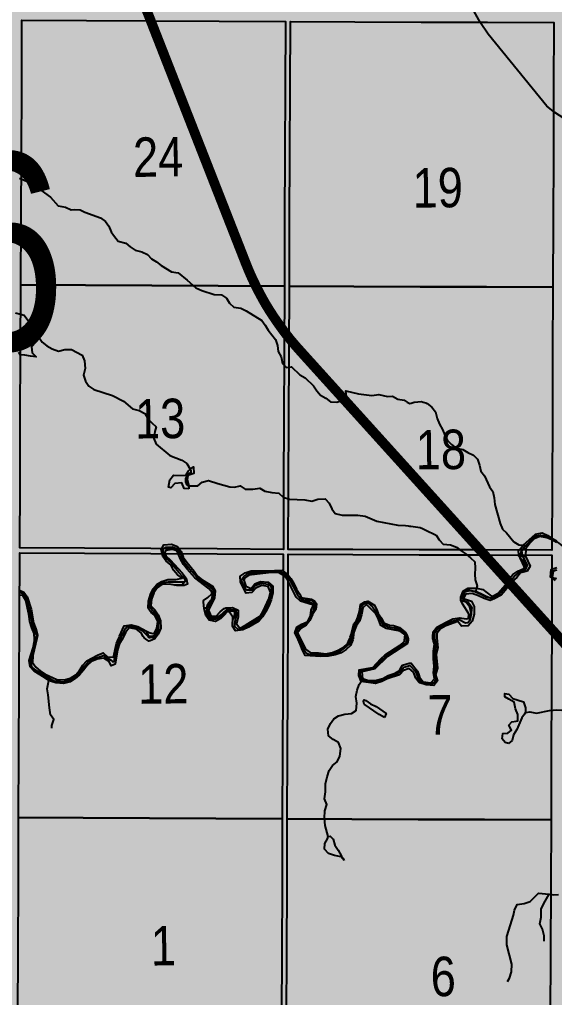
# Model space of a CAD drawing. Extents: x 405326 to 424052, y 6044755 to 6062236.
# Drawn here: x 416227.5 to 416335.6, y 6051139.8 to 6051337.5 of the extents above; entities that cross this region are included whole.
import ezdxf

# ---------------------------------------------------------------- set-up
doc = ezdxf.new("R2010")
doc.units = 0
doc.header["$LTSCALE"] = 5
doc.linetypes.add('DASHED2', pattern=[9.525, 6.35, -3.175])
for name, color, linetype in [('Quarters', 8, 'Continuous'), ('RoadSeg', 57, 'DASHED2'), ('ROUTE-MAP-HWY', 2, 'Continuous'), ('T-WATER', 160, 'Continuous')]:
    doc.layers.add(name, color=color, linetype=linetype)
doc.layers.add('ROUTE-MAP-BACKGROUND-H', color=7, linetype='Continuous', true_color=0xf0ebff)
doc.styles.add('120', font='ARIALN.TTF', dxfattribs={"height": 13})

msp = doc.modelspace()

# ---------------------------------------------------------------- hatches: boundary and pattern name
at = {"layer": 'ROUTE-MAP-BACKGROUND-H'}
h = msp.add_hatch(color=256, dxfattribs=at)
h.dxf.hatch_style = 1
h.paths.add_polyline_path([(417500.313, 6050470.993), (417499.828, 6050583.719), (417489.556, 6051448.866), (416064.545, 6051448.577), (416073.609, 6050477.938), (416071.924, 6050150.968), (416104.424, 6050150.804), (416615.018, 6050150.686), (416614.752, 6050098.449), (417501.84, 6050099.469), (417600.187, 6050099.469), (417600.187, 6050157.259), (417501.84, 6050157.777)])

# ---------------------------------------------------------------- linework, layer by layer
at = {"layer": 'Quarters', "flags": 128}
for points in [[(416281.036, 6051283.541), (416267.635, 6051283.612), (416254.234, 6051283.684), (416240.832, 6051283.755), (416227.766, 6051283.825), (416227.822, 6051297.203), (416227.878, 6051310.581), (416227.935, 6051323.959), (416227.991, 6051337.337), (416241.053, 6051337.268), (416254.45, 6051337.197), (416267.847, 6051337.126), (416281.244, 6051337.055), (416281.192, 6051323.676), (416281.14, 6051310.298), (416281.088, 6051296.919)], [(416335.32, 6051283.393), (416321.917, 6051283.43), (416308.513, 6051283.466), (416295.109, 6051283.502), (416282.04, 6051283.538), (416282.092, 6051296.917), (416282.144, 6051310.295), (416282.196, 6051323.674), (416282.248, 6051337.052), (416295.312, 6051337.016), (416308.711, 6051336.98), (416322.11, 6051336.943), (416335.508, 6051336.907), (416335.461, 6051323.528), (416335.414, 6051310.15), (416335.367, 6051296.772)], [(416281.036, 6051283.541), (416280.984, 6051270.162), (416280.932, 6051256.784), (416280.88, 6051243.405), (416280.83, 6051230.361), (416267.424, 6051230.433), (416254.019, 6051230.505), (416240.613, 6051230.577), (416227.542, 6051230.648), (416227.597, 6051243.691), (416227.653, 6051257.069), (416227.709, 6051270.447), (416227.766, 6051283.825), (416240.832, 6051283.755), (416254.234, 6051283.684), (416267.635, 6051283.612)], [(416335.32, 6051283.393), (416335.273, 6051270.015), (416335.226, 6051256.637), (416335.179, 6051243.258), (416335.133, 6051230.214), (416321.725, 6051230.25), (416308.316, 6051230.287), (416294.908, 6051230.323), (416281.833, 6051230.358), (416281.884, 6051243.402), (416281.936, 6051256.781), (416281.988, 6051270.159), (416282.04, 6051283.538), (416295.109, 6051283.502), (416308.513, 6051283.466), (416321.917, 6051283.43)], [(416280.619, 6051175.844), (416267.208, 6051175.916), (416253.798, 6051175.989), (416240.388, 6051176.061), (416227.312, 6051176.132), (416227.369, 6051189.51), (416227.425, 6051202.888), (416227.481, 6051216.266), (416227.538, 6051229.644), (416240.609, 6051229.574), (416254.015, 6051229.502), (416267.42, 6051229.43), (416280.826, 6051229.358), (416280.774, 6051215.979), (416280.722, 6051202.601), (416280.67, 6051189.222)], [(416334.942, 6051175.697), (416321.528, 6051175.734), (416308.115, 6051175.77), (416294.701, 6051175.806), (416281.622, 6051175.841), (416281.674, 6051189.219), (416281.726, 6051202.598), (416281.778, 6051215.977), (416281.829, 6051229.355), (416294.904, 6051229.32), (416308.312, 6051229.283), (416321.721, 6051229.247), (416335.13, 6051229.211), (416335.083, 6051215.832), (416335.036, 6051202.454), (416334.989, 6051189.076)], [(416280.619, 6051175.844), (416280.567, 6051162.465), (416280.515, 6051149.087), (416280.463, 6051135.708), (416280.413, 6051122.664), (416266.998, 6051122.737), (416253.583, 6051122.81), (416240.169, 6051122.883), (416227.088, 6051122.955), (416227.143, 6051135.998), (416227.2, 6051149.376), (416227.256, 6051162.754), (416227.312, 6051176.132), (416240.388, 6051176.061), (416253.798, 6051175.989), (416267.208, 6051175.916)], [(416334.942, 6051175.697), (416334.895, 6051162.319), (416334.848, 6051148.941), (416334.801, 6051135.562), (416334.755, 6051122.518), (416321.337, 6051122.554), (416307.918, 6051122.59), (416294.5, 6051122.626), (416281.416, 6051122.661), (416281.467, 6051135.705), (416281.519, 6051149.084), (416281.57, 6051162.462), (416281.622, 6051175.841), (416294.701, 6051175.806), (416308.115, 6051175.77), (416321.528, 6051175.734)]]:
    msp.add_lwpolyline(points, close=True, dxfattribs=at)
at = {"layer": 'RoadSeg', "flags": 128}
msp.add_lwpolyline([(416422.832, 6051272.233), (416422.416, 6051271.492), (416421.555, 6051271.275), (416419.848, 6051271.771), (416417.997, 6051272.729), (416409.666, 6051279.572), (416407.204, 6051281.116), (416404.756, 6051282.029), (416400.344, 6051282.967), (416394.747, 6051284.877), (416394.274, 6051285.199), (416392.768, 6051285.6), (416387.535, 6051287.618), (416385.282, 6051288.734), (416362.938, 6051302.033), (416353.374, 6051308.982), (416349.904, 6051311.004), (416337.622, 6051317.464), (416335.733, 6051318.654), (416334.108, 6051319.95), (416322.219, 6051334.503), (416320.706, 6051336.8), (416319.357, 6051339.233), (416316.228, 6051345.522), (416312.651, 6051354.13), (416304.554, 6051374.952), (416303.385, 6051376.724), (416299.57, 6051380.868), (416298.08, 6051382.067), (416294.575, 6051384.155)], dxfattribs=at)
at = {"layer": 'ROUTE-MAP-HWY', "const_width": 1.996, "flags": 128}
msp.add_lwpolyline([(416371.386, 6051173.981), (416284.377, 6051270.322), (416283.323, 6051271.503), (416282.278, 6051272.732), (416281.357, 6051273.893), (416280.346, 6051275.25), (416279.547, 6051276.381), (416278.77, 6051277.518), (416278, 6051278.707), (416277.341, 6051279.78), (416276.656, 6051280.97), (416275.997, 6051282.192), (416275.402, 6051283.349), (416274.822, 6051284.533), (416274.264, 6051285.738), (416273.747, 6051286.932), (416273.151, 6051288.411), (416252.283, 6051341.682)], dxfattribs=at)
at = {"layer": 'T-WATER'}
for p, q in [((416329.283, 6051231.18), (416329.853, 6051231.125)), ((416317.185, 6051221.083), (416317.458, 6051221.735)), ((416318.861, 6051221.973), (416319.73, 6051221.887)), ((416319.89, 6051222.544), (416319.73, 6051221.887)), ((416233.411, 6051203.839), (416233.509, 6051204.283)), ((416296.532, 6051203.637), (416296.691, 6051203.887))]:
    msp.add_line(p, q, dxfattribs=at)
at = {"layer": 'T-WATER', "flags": 128}
for points in [[(416227.458, 6051305.38), (416229.862, 6051304.388), (416230.93, 6051303.786), (416231.835, 6051302.989), (416233.751, 6051301.54), (416235.34, 6051299.815), (416236.786, 6051299.562), (416237.909, 6051299.027), (416238.63, 6051299.086), (416239.765, 6051298.994), (416240.72, 6051298.559), (416243.875, 6051297.397), (416244.848, 6051296.679), (416245.54, 6051295.72), (416246.05, 6051294.569), (416246.465, 6051293.889), (416247.447, 6051292.701), (416248.995, 6051292.251), (416249.858, 6051291.519), (416250.905, 6051290.875), (416252.246, 6051290.539), (416253.358, 6051289.962), (416254.148, 6051289.102), (416255.194, 6051288.475), (416256.133, 6051287.735), (416258.216, 6051286.438), (416259.534, 6051286.269), (416261.388, 6051284.789), (416263.169, 6051283.229), (416264.338, 6051282.708), (416266.841, 6051281.86), (416268.339, 6051281.818), (416269.337, 6051281.15), (416269.959, 6051280.107), (416270.822, 6051279.302), (416272.239, 6051279.118), (416273.334, 6051278.55), (416276.453, 6051276.648), (416277.171, 6051275.696), (416277.789, 6051274.662), (416279.246, 6051272.788), (416279.64, 6051271.598), (416279.798, 6051270.373), (416280.409, 6051269.315), (416280.647, 6051267.928), (416281.485, 6051267.112), (416282.469, 6051267.258), (416284.176, 6051265.648), (416285.236, 6051265.036), (416286.944, 6051263.417), (416287.584, 6051262.41), (416288.349, 6051261.516), (416289.42, 6051260.921), (416290.379, 6051260.19), (416291.622, 6051260.087), (416292.808, 6051260.539), (416293.622, 6051261.237), (416293.476, 6051262.401), (416296.028, 6051261.778), (416298.691, 6051261.459), (416300.119, 6051261.657), (416301.893, 6051261.261), (416302.925, 6051261.311), (416303.978, 6051260.738), (416305.286, 6051260.546), (416305.837, 6051260.092), (416306.163, 6051259.964), (416306.431, 6051259.858), (416306.695, 6051259.936), (416307.273, 6051260.107), (416308.73, 6051260.265), (416309.067, 6051260.144), (416309.335, 6051260.048)], [(416226.704, 6051278.202), (416227.706, 6051277.899), (416228.45, 6051277.715), (416229.176, 6051276.726), (416229.999, 6051275.855), (416231.795, 6051274.299), (416231.552, 6051273.066), (416229.921, 6051271.313), (416230.08, 6051270.076), (416230.864, 6051269.294), (416230.864, 6051269.294), (416229.691, 6051269.404), (416228.553, 6051269.641), (416227.671, 6051269.655), (416227.598, 6051269.656), (416227.366, 6051270.224)], [(416231.552, 6051273.066), (416232.071, 6051272.227), (416233.038, 6051271.519), (416234.095, 6051270.88), (416235.362, 6051270.45), (416236.648, 6051270.797), (416237.969, 6051270.798), (416240.159, 6051269.62), (416240.63, 6051268.442), (416240.771, 6051266.947), (416240.455, 6051265.587), (416240.861, 6051264.355), (416241.497, 6051263.348), (416242.498, 6051262.709), (416246.319, 6051261.447), (416248.523, 6051260.298), (416250.339, 6051258.757), (416251.681, 6051258.408), (416252.816, 6051257.834), (416253.408, 6051256.772), (416254.23, 6051255.928), (416255.136, 6051255.151), (416254.871, 6051254.202), (416254.647, 6051252.796), (416255.146, 6051251.645), (416257.875, 6051249.347), (416260.33, 6051248.395), (416261.324, 6051247.699), (416262.007, 6051246.555), (416262.123, 6051246.379), (416262.147, 6051245.803), (416261.464, 6051245.483), (416261.056, 6051244.664), (416261.032, 6051244.017), (416261.239, 6051243.49), (416261.254, 6051243.473), (416261.557, 6051243.237), (416261.72, 6051243.205)], [(416309.335, 6051260.048), (416309.603, 6051259.952), (416309.919, 6051259.839), (416310.829, 6051259.076), (416311.613, 6051258.185), (416311.914, 6051256.841), (416312.389, 6051255.651), (416313.033, 6051254.615), (416313.471, 6051253.435), (416314.026, 6051252.388), (416314.824, 6051251.531), (416315.76, 6051250.822), (416317.126, 6051250.578), (416318.118, 6051249.936), (416319.246, 6051249.406), (416320.048, 6051248.584), (416320.455, 6051247.412), (416320.757, 6051246.152), (416321.489, 6051245.242), (416322.52, 6051243.014), (416323.19, 6051242.081), (416323.473, 6051240.796), (416323.603, 6051239.397), (416324.659, 6051235.567), (416325.128, 6051234.469), (416325.968, 6051233.686), (416327.433, 6051231.878), (416328.415, 6051231.255), (416329.283, 6051231.18)], [(416261.72, 6051243.205), (416263.512, 6051243.188), (416264.451, 6051243.91), (416265.712, 6051244.292), (416267.586, 6051243.695), (416269.983, 6051243.02), (416270.956, 6051242.957), (416272.132, 6051243.179), (416273.118, 6051242.553), (416274.655, 6051242.541), (416276.081, 6051242.761), (416277.072, 6051242.118), (416278.487, 6051241.837), (416279.944, 6051241.721), (416280.777, 6051240.886), (416282.068, 6051240.48), (416285.17, 6051240.367), (416286.589, 6051240.111), (416287.802, 6051240.512), (416289.252, 6051240.545), (416290.077, 6051239.68), (416290.612, 6051238.557), (416291.31, 6051237.582), (416292.691, 6051237.248), (416295.868, 6051237.292), (416297.376, 6051237.089), (416299.745, 6051236.042), (416303.95, 6051235.228), (416305.527, 6051235.153), (416306.072, 6051235.089), (416306.339, 6051235.057), (416306.606, 6051235.026), (416308.476, 6051234.805), (416308.972, 6051234.564), (416309.241, 6051234.434)], [(416336.107, 6051231.712), (416335.339, 6051232.215), (416335.106, 6051232.3), (416334.103, 6051232.664), (416332.706, 6051232.99), (416331.545, 6051232.502), (416330.709, 6051231.672), (416329.847, 6051230.543), (416329.189, 6051230.254), (416328.955, 6051230.151), (416328.788, 6051229.251), (416328.731, 6051228.943), (416329.813, 6051228.952), (416330.749, 6051226.985), (416330.098, 6051225.965), (416328.792, 6051225.637), (416328.057, 6051224.698), (416327.125, 6051223.953), (416325.685, 6051222.006), (416324.886, 6051221.113), (416323.609, 6051220.391), (416323.168, 6051220.39), (416321.822, 6051220.731), (416320.762, 6051221.327), (416319.562, 6051221.816), (416318.183, 6051222.125), (416317.126, 6051221.555), (416317.265, 6051220.452), (416318.838, 6051219.874), (416319.41, 6051218.796), (416319.421, 6051217.223), (416319.004, 6051215.856), (416318.22, 6051214.878), (416316.861, 6051214.819), (416316.085, 6051215.777), (416313.659, 6051214.866), (416312.57, 6051214.301), (416311.854, 6051213.346), (416311.881, 6051212.547), (416311.89, 6051212.276), (416311.899, 6051212.01), (416311.906, 6051211.82), (416312.089, 6051210.454), (416311.729, 6051209.107), (416311.991, 6051206.311), (416311.612, 6051205.014), (416312.013, 6051203.763), (416311.25, 6051202.838), (416309.689, 6051202.993), (416309.127, 6051203.153), (416308.328, 6051203.381), (416308.182, 6051203.564), (416307.586, 6051204.311), (416307.114, 6051205.501), (416306.232, 6051206.298), (416305.105, 6051205.889), (416304.292, 6051205.018), (416301.822, 6051204.176), (416300.731, 6051203.622), (416299.483, 6051203.215), (416296.532, 6051203.637), (416296.075, 6051204.821), (416296.143, 6051205.979), (416298.915, 6051206.487), (416300.533, 6051208.22), (416301.4, 6051209.034), (416304.424, 6051211.02), (416305.313, 6051211.798), (416305.334, 6051212.033), (416305.357, 6051212.3), (416305.381, 6051212.572), (416305.427, 6051213.091), (416304.449, 6051213.809), (416301.601, 6051214.355), (416300.524, 6051214.986), (416300.082, 6051216.216), (416299.527, 6051217.326), (416297.665, 6051219.196), (416296.898, 6051218.521), (416296.63, 6051217.11), (416296.23, 6051215.82), (416295.528, 6051214.826), (416295.066, 6051213.586), (416294.97, 6051212.611), (416294.943, 6051212.344), (416294.942, 6051212.339), (416294.854, 6051212.071), (416294.73, 6051211.695), (416294.384, 6051210.933), (416293.534, 6051210.117), (416292.548, 6051209.416), (416291.306, 6051209.01), (416289.874, 6051208.791), (416288.371, 6051208.667), (416285.25, 6051208.907), (416284.693, 6051209.993), (416284.234, 6051211.192), (416283.803, 6051212.118), (416283.681, 6051212.381), (416283.678, 6051212.387), (416283.555, 6051212.65), (416283.176, 6051213.464), (416283.552, 6051214.616), (416284.588, 6051215.255), (416285.767, 6051215.75), (416286.298, 6051216.904), (416286.454, 6051218.094), (416286.892, 6051219.076), (416284.272, 6051219.864), (416283.421, 6051220.688), (416281.774, 6051223.95), (416281.053, 6051224.995), (416280.775, 6051225.153), (416279.971, 6051225.609), (416278.419, 6051225.668), (416273.844, 6051225.122), (416273.006, 6051224.556), (416272.829, 6051224.135), (416273.231, 6051222.901), (416274.338, 6051222.418), (416275.042, 6051223.377), (416276.219, 6051223.836), (416277.779, 6051223.733), (416278.679, 6051222.936), (416278.71, 6051221.492), (416278.355, 6051220.149), (416277.862, 6051218.918), (416277.294, 6051217.773), (416276.647, 6051216.747), (416275.849, 6051215.869), (416273.751, 6051214.619), (416272.628, 6051214.089), (416271.182, 6051213.915), (416270.522, 6051214.819), (416270.572, 6051215.24), (416270.624, 6051216.275), (416270.886, 6051216.613), (416271.057, 6051217.779), (416269.819, 6051218.021), (416269.491, 6051217.806), (416269.02, 6051217.211), (416268.165, 6051216.397), (416267.103, 6051215.791), (416265.855, 6051216.009), (416265.139, 6051216.959), (416264.817, 6051218.383), (416265.493, 6051218.616), (416266.269, 6051219.522), (416266.532, 6051220.971), (416266.39, 6051221.691), (416265.809, 6051222.401), (416262.958, 6051224.604), (416261.358, 6051226.342), (416260.631, 6051227.278), (416260.035, 6051228.351), (416259.599, 6051229.494), (416259.142, 6051230.108), (416258.397, 6051230.32), (416257.105, 6051230.11), (416256.849, 6051229.762), (416256.916, 6051229.509), (416257.045, 6051229.03), (416257.98, 6051228.269), (416260.352, 6051225.605), (416261.211, 6051224.512), (416261.122, 6051224.132), (416260.364, 6051223.216), (416258.87, 6051223.15), (416257.811, 6051223.339), (416256.263, 6051223.274), (416255.326, 6051222.548), (416254.658, 6051221.542), (416254.185, 6051220.295), (416254.065, 6051218.969), (416254.868, 6051218.1), (416255.531, 6051217.104), (416255.975, 6051215.905), (416256.04, 6051214.445), (416255.55, 6051213.233), (416254.98, 6051212.494), (416254.823, 6051212.291), (416253.908, 6051211.876), (416253.668, 6051211.767), (416252.957, 6051212.3), (416252.682, 6051212.503), (416252.524, 6051212.771), (416252.092, 6051213.505), (416251.114, 6051214.217), (416249.684, 6051214.476), (416248.927, 6051213.548), (416248.584, 6051212.794), (416248.462, 6051212.525), (416248.459, 6051212.52), (416248.293, 6051212.251), (416247.737, 6051211.347), (416247.299, 6051210.063), (416246.817, 6051207.123), (416246.052, 6051206.819), (416245.629, 6051207.704), (416244.57, 6051208.331), (416243.2, 6051208.148), (416242.039, 6051207.666), (416241.172, 6051206.862), (416240.437, 6051205.899), (416239.635, 6051205.019), (416238.761, 6051204.233), (416237.747, 6051203.578), (416236.416, 6051203.245), (416234.844, 6051203.37), (416233.747, 6051203.687), (416233.411, 6051203.839), (416232.562, 6051204.476), (416230.43, 6051205.724), (416229.622, 6051206.589), (416229.435, 6051207.859), (416230.255, 6051210.446), (416230.553, 6051211.858), (416230.52, 6051212.329), (416230.501, 6051212.595), (416230.481, 6051212.865), (416230.447, 6051213.351), (416229.957, 6051214.523), (416229.558, 6051215.805), (416229.387, 6051217.266), (416228.783, 6051219.992), (416228.16, 6051221.022), (416227.468, 6051221.122)], [(416227.472, 6051222.108), (416228.362, 6051221.729), (416229.045, 6051220.763), (416229.817, 6051218.236), (416230.34, 6051215.479), (416230.803, 6051214.295), (416231.16, 6051213.005), (416231.126, 6051212.864), (416231.063, 6051212.597), (416231.062, 6051212.592), (416230.999, 6051212.325), (416230.188, 6051208.907), (416230.104, 6051207.514), (416230.77, 6051206.535), (416231.695, 6051205.795), (416232.706, 6051205.133), (416235.006, 6051204.054), (416236.546, 6051203.962), (416237.825, 6051204.34), (416238.86, 6051204.996), (416239.651, 6051205.898), (416240.282, 6051206.953), (416241.104, 6051207.794), (416243.245, 6051208.95), (416244.405, 6051209.409), (416245.309, 6051208.641), (416246.472, 6051208.554), (416247.096, 6051211.335), (416247.494, 6051212.255), (416247.611, 6051212.524), (416247.613, 6051212.529), (416247.729, 6051212.797), (416248.64, 6051214.904), (416250.047, 6051215.125), (416251.412, 6051214.786), (416253.168, 6051213.833), (416253.655, 6051212.534), (416253.911, 6051212.523), (416254.882, 6051212.584), (416255.479, 6051213.668), (416255.57, 6051215.773), (416255.046, 6051216.878), (416253.933, 6051217.883), (416253.482, 6051218.489), (416253.543, 6051219.902), (416253.946, 6051221.212), (416254.484, 6051222.355), (416255.255, 6051223.227), (416256.251, 6051223.89), (416257.493, 6051224.282), (416259.105, 6051224.246), (416260.386, 6051224.53), (416259.422, 6051225.218), (416258.654, 6051226.133), (416258.064, 6051227.208), (416257.148, 6051227.967), (416256.442, 6051228.941), (416256.322, 6051229.513), (416256.156, 6051230.3), (416256.278, 6051230.517), (416256.687, 6051231.245), (416258.187, 6051231.375), (416259.443, 6051230.918), (416259.755, 6051230.497), (416260.16, 6051229.949), (416260.331, 6051229.49), (416260.606, 6051228.754), (416261.292, 6051227.779), (416262.807, 6051225.942), (416263.5, 6051224.967), (416264.448, 6051224.227), (416266.537, 6051222.939), (416267.052, 6051221.983), (416266.932, 6051220.54), (416265.68, 6051218.038), (416265.575, 6051217.693), (416265.99, 6051216.455), (416267.331, 6051216.502), (416268.315, 6051217.194), (416269.771, 6051218.561), (416270.543, 6051218.582), (416271.678, 6051218.033), (416271.677, 6051216.722), (416271.379, 6051215.327), (416272.058, 6051214.435), (416273.15, 6051215.027), (416276.23, 6051216.95), (416276.842, 6051218.017), (416277.872, 6051220.385), (416278.255, 6051221.699), (416277.755, 6051222.846), (416276.396, 6051223.042), (416275.273, 6051222.509), (416274.437, 6051221.656), (416273.298, 6051221.486), (416272.184, 6051223.703), (416272.132, 6051224.941), (416273.1, 6051225.609), (416274.323, 6051226.005), (416277.524, 6051225.987), (416280.574, 6051226.122), (416280.778, 6051225.971), (416281.542, 6051225.402), (416281.778, 6051225.124), (416282.311, 6051224.498), (416282.969, 6051223.469), (416283.512, 6051222.342), (416284.147, 6051221.299), (416284.416, 6051220.596), (416285.056, 6051220.083), (416286.619, 6051219.999), (416287.544, 6051219.359), (416287.401, 6051218.181), (416286.737, 6051217.171), (416286.196, 6051215.995), (416285.473, 6051215.044), (416284.441, 6051214.41), (416283.657, 6051213.505), (416284.088, 6051212.648), (416284.22, 6051212.385), (416284.223, 6051212.379), (416284.355, 6051212.116), (416285.32, 6051210.195), (416286.274, 6051209.504), (416287.908, 6051209.437), (416289.402, 6051209.207), (416290.748, 6051209.505), (416291.94, 6051209.96), (416292.991, 6051210.581), (416293.877, 6051211.388), (416294.151, 6051212.073), (416294.259, 6051212.341), (416294.261, 6051212.347), (416294.352, 6051212.615), (416294.541, 6051213.171), (416295.063, 6051215.293), (416295.617, 6051215.942), (416295.905, 6051216.66), (416296.245, 6051217.767), (416296.428, 6051219.209), (416297.283, 6051219.745), (416297.888, 6051219.868), (416299.249, 6051219.06), (416299.82, 6051217.948), (416300.016, 6051217.389), (416300.643, 6051216.467), (416301.147, 6051215.507), (416302.279, 6051215.044), (416303.119, 6051214.935), (416304.335, 6051214.533), (416305.477, 6051213.611), (416305.816, 6051213.052), (416306.072, 6051212.297), (416306.038, 6051212.03), (416305.949, 6051211.29), (416301.908, 6051208.668), (416299.356, 6051206.188), (416296.671, 6051205.581), (416296.83, 6051204.26), (416298.066, 6051203.865), (416299.636, 6051203.891), (416300.939, 6051204.251), (416302.014, 6051204.847), (416303.227, 6051205.288), (416304.311, 6051205.861), (416304.493, 6051206.255), (416304.887, 6051206.971), (416306.236, 6051207.354), (416306.679, 6051207.333), (416307.958, 6051205.742), (416308.188, 6051205.016), (416308.347, 6051204.512), (416309.092, 6051203.592), (416309.128, 6051203.587), (416310.612, 6051203.404), (416311.406, 6051204.187), (416311.181, 6051205.414), (416311.313, 6051206.763), (416311.155, 6051208.239), (416311.157, 6051209.795), (416311.4, 6051211.214), (416311.133, 6051212.014), (416311.044, 6051212.279), (416311.026, 6051212.55), (416311.019, 6051212.662), (416311.084, 6051213.702), (416311.852, 6051214.627), (416313.75, 6051215.625), (416315.126, 6051216.288), (416316.505, 6051216.486), (416316.839, 6051216.446), (416317.935, 6051216.295), (416318.266, 6051216.411), (416318.736, 6051217.084), (416318.905, 6051218.618), (416318.213, 6051219.59), (416316.697, 6051220.074), (416316.728, 6051220.673), (416317.16, 6051221.93), (416318.209, 6051222.538), (416319.89, 6051222.544), (416321.127, 6051222.26), (416322.934, 6051220.889), (416323.266, 6051220.951), (416324.225, 6051221.53), (416325.666, 6051223.096), (416326.479, 6051224.355), (416327.247, 6051225.249), (416328.231, 6051225.96), (416329.307, 6051226.437), (416329.593, 6051226.775), (416329.817, 6051227.125), (416329.204, 6051228.16), (416328.684, 6051228.626), (416328.458, 6051228.953), (416328.44, 6051229.252), (416328.392, 6051230.029), (416328.567, 6051230.255), (416329.283, 6051231.18), (416331.795, 6051233.453), (416333.127, 6051233.673), (416334.302, 6051233.157), (416335.107, 6051232.628), (416336.109, 6051232.078)], [(416309.241, 6051234.434), (416309.51, 6051234.303), (416311.732, 6051233.224), (416312.307, 6051232.287), (416313.107, 6051231.419), (416314.629, 6051231.247), (416315.83, 6051230.785), (416316.756, 6051230.047), (416317.763, 6051229.404), (416318.697, 6051228.677), (416319.519, 6051227.85), (416319.612, 6051226.561), (416319.543, 6051225.369), (416319.607, 6051224.197), (416320.027, 6051222.984), (416319.89, 6051222.544)], [(416329.853, 6051231.125), (416331.292, 6051232.627), (416331.931, 6051233.104), (416332.793, 6051233.246), (416333.879, 6051233.053), (416335.536, 6051232.257), (416336.527, 6051231.626), (416337.542, 6051230.823), (416337.79, 6051230.605)], [(416261.077, 6051224.077), (416260.938, 6051224.35), (416260.513, 6051224.836), (416259.717, 6051225.669), (416258.782, 6051226.812), (416258.437, 6051227.331), (416257.396, 6051228.279), (416256.848, 6051228.844), (416256.647, 6051229.234), (416256.576, 6051229.728), (416256.557, 6051230.163), (416256.629, 6051230.548), (416257.1, 6051230.771), (416258.332, 6051230.838), (416259.31, 6051230.515), (416259.893, 6051229.718), (416260.343, 6051228.534), (416260.805, 6051227.755), (416261.407, 6051227.02), (416262.28, 6051225.931), (416263.343, 6051224.717), (416263.974, 6051224.152), (416265.533, 6051223.068), (416266.24, 6051222.644), (416266.692, 6051221.94), (416266.682, 6051221.033), (416266.519, 6051220.474), (416266.418, 6051220.344)], [(416329.14, 6051230.232), (416329.447, 6051230.702), (416329.853, 6051231.125)], [(416322.808, 6051220.481), (416324.413, 6051221.219), (416326.207, 6051223.335), (416327.569, 6051224.93), (416328.64, 6051225.804), (416329.819, 6051226.374), (416330.173, 6051227.132), (416329.272, 6051228.948)], [(416329.272, 6051228.948), (416329.171, 6051229.151), (416329.058, 6051230.106), (416329.14, 6051230.232)], [(416265.356, 6051218.569), (416265.263, 6051217.671), (416265.632, 6051216.831), (416266.141, 6051216.257), (416267.133, 6051216.337), (416268.262, 6051216.887), (416269.236, 6051217.814), (416269.811, 6051218.264), (416270.749, 6051218.138), (416271.251, 6051217.915), (416271.385, 6051217.1), (416271.057, 6051216.04), (416270.955, 6051215.337), (416270.965, 6051214.84), (416271.681, 6051214.148), (416272.018, 6051214.212), (416272.56, 6051214.317), (416273.692, 6051214.942), (416275.748, 6051216.263), (416276.486, 6051216.88), (416277.516, 6051218.779), (416278.141, 6051220.295), (416278.454, 6051221.485), (416278.435, 6051222.386), (416278.347, 6051222.947), (416278.025, 6051223.109), (416277.733, 6051223.232), (416276.342, 6051223.448), (416275.135, 6051222.951), (416274.428, 6051222.087), (416273.446, 6051222.122), (416273.158, 6051222.361), (416272.84, 6051223.09), (416272.464, 6051223.95), (416272.529, 6051224.404), (416272.859, 6051224.883), (416273.678, 6051225.391), (416274.502, 6051225.654), (416276.256, 6051225.71), (416277.782, 6051225.799), (416279.102, 6051225.827), (416280.347, 6051225.816), (416281.342, 6051225.158), (416282.156, 6051224.138), (416282.807, 6051222.831), (416283.71, 6051221.153), (416284.312, 6051220.354), (416284.943, 6051219.953), (416286.137, 6051219.695), (416287.259, 6051219.285), (416286.943, 6051218.126), (416286.632, 6051217.376), (416286.421, 6051216.796), (416286.125, 6051216.186), (416285.84, 6051215.71), (416285.485, 6051215.353), (416284.502, 6051214.862), (416283.956, 6051214.499), (416283.606, 6051214.039), (416283.442, 6051213.563), (416283.901, 6051212.381)], [(416335.826, 6051224.041), (416335.079, 6051224.571), (416334.858, 6051224.727), (416334.985, 6051226.291), (416335.085, 6051226.325), (416336.09, 6051226.669)], [(416336.088, 6051226.151), (416335.394, 6051225.941), (416335.172, 6051224.655), (416336.082, 6051224.456)], [(416255.488, 6051213.871), (416255.507, 6051213.905), (416255.68, 6051214.604), (416255.707, 6051215.849), (416255.201, 6051216.976), (416254.459, 6051217.897), (416253.799, 6051218.713), (416253.771, 6051219.009), (416253.797, 6051219.687), (416253.992, 6051220.49), (416254.383, 6051221.581), (416254.665, 6051222.143), (416255.196, 6051222.812), (416255.873, 6051223.311), (416256.292, 6051223.614), (416257.592, 6051223.823), (416258.472, 6051223.812), (416259.14, 6051223.776), (416260.324, 6051223.76), (416260.849, 6051223.801)], [(416260.849, 6051223.801), (416260.859, 6051223.802), (416261.086, 6051224.06), (416261.077, 6051224.077)], [(416227.347, 6051221.735), (416227.786, 6051221.642), (416228.334, 6051221.293), (416228.837, 6051220.61), (416229.055, 6051220.048), (416229.391, 6051218.769), (416229.854, 6051216.362), (416230.136, 6051215.184), (416230.547, 6051214.01), (416230.821, 6051213.219), (416230.904, 6051212.912), (416230.851, 6051212.593)], [(416317.569, 6051219.796), (416317.023, 6051220.287), (416316.995, 6051220.627), (416317.185, 6051221.083)], [(416317.458, 6051221.735), (416317.46, 6051221.739), (416317.474, 6051221.743)], [(416317.474, 6051221.743), (416318.433, 6051222.016), (416318.861, 6051221.973)], [(416319.73, 6051221.887), (416319.743, 6051221.886), (416322.541, 6051220.549)], [(416266.418, 6051220.344), (416265.779, 6051219.523), (416265.385, 6051218.842), (416265.356, 6051218.569)], [(416294.615, 6051212.34), (416294.869, 6051213.667), (416295.181, 6051214.785), (416295.505, 6051215.337), (416295.924, 6051215.908), (416296.231, 6051216.747), (416296.515, 6051217.981), (416296.616, 6051218.547), (416296.762, 6051218.988), (416297.569, 6051219.513), (416297.964, 6051219.507), (416298.884, 6051218.708), (416299.786, 6051217.401), (416300.905, 6051215.238), (416302.031, 6051214.684), (416303.319, 6051214.472), (416304.469, 6051214.144), (416305.315, 6051213.513), (416305.606, 6051213.081), (416305.72, 6051212.298)], [(416318.8, 6051217.665), (416318.559, 6051218.703), (416317.9, 6051219.497), (416317.569, 6051219.796)], [(416322.541, 6051220.549), (416322.744, 6051220.452), (416322.808, 6051220.481)], [(416311.438, 6051212.277), (416311.458, 6051213.018), (416311.472, 6051213.559), (416312.184, 6051214.472), (416313.65, 6051215.223), (416315.227, 6051215.878), (416316.366, 6051216.153), (416317.657, 6051215.504), (416318.12, 6051215.556), (416318.569, 6051216.077), (416318.883, 6051217.309), (416318.8, 6051217.665)], [(416248.034, 6051212.522), (416248.593, 6051213.704), (416248.887, 6051214.366), (416249.161, 6051214.666), (416249.801, 6051214.787), (416250.27, 6051214.783), (416250.915, 6051214.637), (416251.414, 6051214.46), (416252.172, 6051214.048), (416252.636, 6051213.616), (416253.402, 6051212.83), (416253.546, 6051212.823)], [(416253.546, 6051212.823), (416254.193, 6051212.793), (416254.752, 6051212.912), (416255.133, 6051213.254), (416255.488, 6051213.871)], [(416230.851, 6051212.593), (416230.741, 6051211.925), (416229.746, 6051207.87), (416229.794, 6051207.407), (416229.935, 6051206.681), (416230.653, 6051206.03), (416233.416, 6051204.33), (416233.509, 6051204.283)], [(416233.509, 6051204.283), (416234.52, 6051203.776), (416235.1, 6051203.687), (416236.484, 6051203.604), (416237.896, 6051203.998), (416239.022, 6051204.801), (416240.54, 6051206.693), (416241.511, 6051207.682), (416242.842, 6051208.338), (416244.463, 6051208.913), (416245.889, 6051208.051), (416246.35, 6051207.621), (416246.638, 6051207.678), (416247.11, 6051210.301), (416247.473, 6051211.528), (416248.034, 6051212.522)], [(416283.901, 6051212.381), (416284.521, 6051211.184), (416285.057, 6051210.006), (416285.499, 6051209.369), (416286.035, 6051209.172), (416287.956, 6051209.098), (416289.44, 6051208.963), (416291.093, 6051209.227), (416292.272, 6051209.691), (416293.289, 6051210.432), (416294.139, 6051211.191), (416294.615, 6051212.34)], [(416305.72, 6051212.298), (416305.637, 6051211.524), (416301.734, 6051208.895), (416299.146, 6051206.377), (416296.391, 6051205.768), (416296.32, 6051204.903), (416296.639, 6051203.898), (416296.691, 6051203.887)], [(416309.127, 6051203.359), (416309.879, 6051203.246), (416310.595, 6051203.115), (416310.927, 6051203.145), (416311.363, 6051203.504), (416311.622, 6051203.82), (416311.717, 6051203.946), (416311.428, 6051204.99), (416311.432, 6051205.442), (416311.64, 6051206.307), (416311.421, 6051209.068), (416311.69, 6051210.616), (416311.658, 6051211.271), (416311.576, 6051211.783), (416311.438, 6051212.277)], [(416296.691, 6051203.887), (416297.91, 6051203.627), (416299.563, 6051203.558), (416301.16, 6051204.054), (416303.828, 6051205.242), (416304.606, 6051205.749), (416305.184, 6051206.565), (416306.413, 6051206.874), (416307.54, 6051205.648), (416307.965, 6051204.571), (416308.458, 6051203.793), (416308.777, 6051203.502), (416309.127, 6051203.359)], [(416234.015, 6051194.175), (416234.045, 6051194.711), (416234.446, 6051195.985), (416233.732, 6051196.908), (416233.53, 6051198.328), (416233.285, 6051200.939), (416233.065, 6051202.17), (416233.411, 6051203.839)], [(416289.885, 6051172.333), (416289.312, 6051174.522), (416289.132, 6051175.99), (416289.216, 6051177.46), (416289.598, 6051178.772), (416289.154, 6051179.887), (416289.354, 6051181.347), (416289.347, 6051182.962), (416289.655, 6051184.378), (416290.109, 6051185.632), (416290.762, 6051186.656), (416291.706, 6051187.399), (416292.217, 6051188.562), (416292.42, 6051190.063), (416291.991, 6051191.298), (416290.921, 6051191.923), (416289.964, 6051192.66), (416289.829, 6051193.99), (416290.338, 6051195.136), (416291.041, 6051196.105), (416292.011, 6051196.719), (416293.277, 6051197.04), (416294.625, 6051197.183), (416295.548, 6051197.797), (416295.708, 6051199.252), (416295.477, 6051200.61), (416295.744, 6051201.921), (416296.131, 6051203.013), (416296.532, 6051203.637)], [(416329.768, 6051197.349), (416330.632, 6051197.531), (416331.984, 6051197.217), (416334.635, 6051197.78), (416336.142, 6051197.895), (416339.228, 6051197.71), (416340.6, 6051197.998), (416342.023, 6051197.816), (416342.885, 6051196.892)], [(416326.124, 6051142.969), (416326.577, 6051143.657), (416326.96, 6051144.932), (416327.051, 6051146.496), (416326.031, 6051150.398), (416326.02, 6051152.055), (416326.381, 6051153.352), (416327.374, 6051156.376), (416327.533, 6051157.437), (416328.069, 6051158.584), (416329.502, 6051158.776), (416330.731, 6051159.192), (416332.386, 6051160.862), (416334.555, 6051160.625)], [(416333.543, 6051151.163), (416333.534, 6051152.224), (416333.224, 6051153.568), (416332.667, 6051154.659), (416332.954, 6051155.992), (416332.978, 6051157.616), (416333.501, 6051158.762), (416334.555, 6051160.625)], [(416334.555, 6051160.625), (416334.658, 6051160.614), (416335.137, 6051160.562), (416335.379, 6051160.535), (416336.467, 6051160.546)]]:
    msp.add_lwpolyline(points, dxfattribs=at)
for points in [[(416261.697, 6051242.588), (416260.762, 6051242.64), (416260.286, 6051243.821), (416258.863, 6051243.657), (416258.113, 6051242.767), (416257.627, 6051242.957), (416257.886, 6051244.423), (416258.655, 6051245.325), (416261.138, 6051245.265), (416261.681, 6051246.243), (416262.007, 6051246.555), (416262.676, 6051247.072), (416262.746, 6051245.717), (416261.5, 6051245.297), (416261.417, 6051244.419), (416261.72, 6051243.205), (416261.697, 6051242.588)], [(416329.847, 6051230.543), (416329.823, 6051230.252), (416329.752, 6051229.248), (416329.813, 6051228.952), (416328.731, 6051228.943), (416328.788, 6051229.251), (416328.955, 6051230.151), (416329.189, 6051230.254), (416329.847, 6051230.543)], [(416329.593, 6051226.775), (416328.684, 6051228.626), (416329.204, 6051228.16), (416329.817, 6051227.125), (416329.593, 6051226.775)], [(416261.211, 6051224.512), (416261.446, 6051223.328), (416260.755, 6051223.059), (416260.422, 6051223.065), (416259.264, 6051223.08), (416258.87, 6051223.15), (416260.364, 6051223.216), (416261.122, 6051224.132), (416261.211, 6051224.512)], [(416266.39, 6051221.691), (416266.532, 6051220.971), (416266.269, 6051219.522), (416265.493, 6051218.616), (416264.817, 6051218.383), (416264.657, 6051219.663), (416264.689, 6051219.997), (416265.596, 6051220.603), (416266.376, 6051221.358), (416266.39, 6051221.691)], [(416323.609, 6051220.391), (416322.643, 6051220.01), (416321.431, 6051220.44), (416320.292, 6051220.981), (416319.017, 6051221.41), (416317.671, 6051221.307), (416317.265, 6051220.452), (416317.126, 6051221.555), (416318.183, 6051222.125), (416319.562, 6051221.816), (416320.762, 6051221.327), (416321.822, 6051220.731), (416323.168, 6051220.39), (416323.609, 6051220.391)], [(416287.544, 6051219.359), (416286.619, 6051219.999), (416285.056, 6051220.083), (416284.416, 6051220.596), (416286.546, 6051220.28), (416287.135, 6051219.945), (416287.544, 6051219.359)], [(416318.266, 6051216.411), (416318.294, 6051217.315), (416317.015, 6051219.348), (416316.697, 6051220.074), (416318.213, 6051219.59), (416318.905, 6051218.618), (416318.736, 6051217.084), (416318.266, 6051216.411)], [(416253.933, 6051217.883), (416255.046, 6051216.878), (416255.57, 6051215.773), (416255.479, 6051213.668), (416254.882, 6051212.584), (416253.911, 6051212.523), (416253.655, 6051212.534), (416253.168, 6051213.833), (416253.58, 6051213.592), (416253.915, 6051213.494), (416254.729, 6051213.257), (416255.235, 6051214.428), (416255.459, 6051215.771), (416254.889, 6051216.855), (416254.213, 6051217.449), (416254.011, 6051217.777), (416253.933, 6051217.883)], [(416269.771, 6051218.561), (416268.315, 6051217.194), (416267.331, 6051216.502), (416265.99, 6051216.455), (416265.575, 6051217.693), (416265.68, 6051218.038), (416266.2, 6051216.949), (416267.235, 6051216.839), (416268.03, 6051217.702), (416268.855, 6051218.383), (416269.185, 6051218.546), (416269.771, 6051218.561)], [(416270.624, 6051216.275), (416270.616, 6051216.627), (416269.976, 6051217.642), (416269.491, 6051217.806), (416269.819, 6051218.021), (416271.057, 6051217.779), (416270.886, 6051216.613), (416270.624, 6051216.275)], [(416326.374, 6051191.114), (416325.699, 6051191.303), (416325.044, 6051192.02), (416325.202, 6051193.111), (416326.199, 6051193.223), (416326.982, 6051193.777), (416326.386, 6051194.824), (416327.046, 6051195.505), (416327.885, 6051195.588), (416328.215, 6051195.718), (416328.26, 6051196.971), (416327.785, 6051198.147), (416327.499, 6051199.476), (416326.396, 6051200.045), (416325.611, 6051200.572), (416325.636, 6051201.187), (416326.426, 6051201.08), (416327.24, 6051200.234), (416329.348, 6051199.535), (416329.777, 6051198.307), (416329.768, 6051197.349), (416329.602, 6051197.013), (416329.061, 6051196.284), (416328.002, 6051193.962), (416327.386, 6051192.883), (416327.077, 6051191.703), (416326.374, 6051191.114)], [(416301.289, 6051196.363), (416300.197, 6051196.976), (416297.141, 6051199.025), (416297.018, 6051199.609), (416297.137, 6051199.945), (416297.493, 6051199.801), (416298.477, 6051199.108), (416299.615, 6051198.559), (416301.588, 6051197.167), (416301.289, 6051196.363)], [(416293.116, 6051167.469), (416292.5, 6051168.218), (416291.164, 6051168.484), (416289.957, 6051168.893), (416289.129, 6051169.716), (416289.192, 6051170.884), (416289.743, 6051171.832), (416289.885, 6051172.333), (416290.261, 6051172.372), (416290.927, 6051171.794), (416291.214, 6051170.531), (416291.933, 6051169.552), (416292.612, 6051168.356), (416292.862, 6051167.916), (416293.116, 6051167.469)]]:
    msp.add_lwpolyline(points, close=True, dxfattribs=at)

# ---------------------------------------------------------------- texts
at = {"layer": 'RoadSeg', "style": '120'}
for s, height, rotation, p in [('24', 7.9742, 0.67212, (416250.487, 6051305.647)), ('68-6-6', 39.871, 1.17937, (416105.21, 6051268.205)), ('19', 7.9742, 0.67212, (416307.006, 6051299.431)), ('13', 7.9742, 0.67212, (416250.879, 6051252.753)), ('18', 7.9742, 0.67212, (416307.627, 6051246.497)), ('12', 7.9742, 0.67212, (416251.523, 6051199.116)), ('7', 7.974, 0.67212, (416310.008, 6051192.891)), ('1', 7.974, 0.67212, (416254.089, 6051146.205)), ('6', 7.974, 0.67212, (416310.657, 6051139.99))]:
    msp.add_text(s, height=height, rotation=rotation, dxfattribs=at).set_placement(p)

doc.saveas('drawing.dxf')
